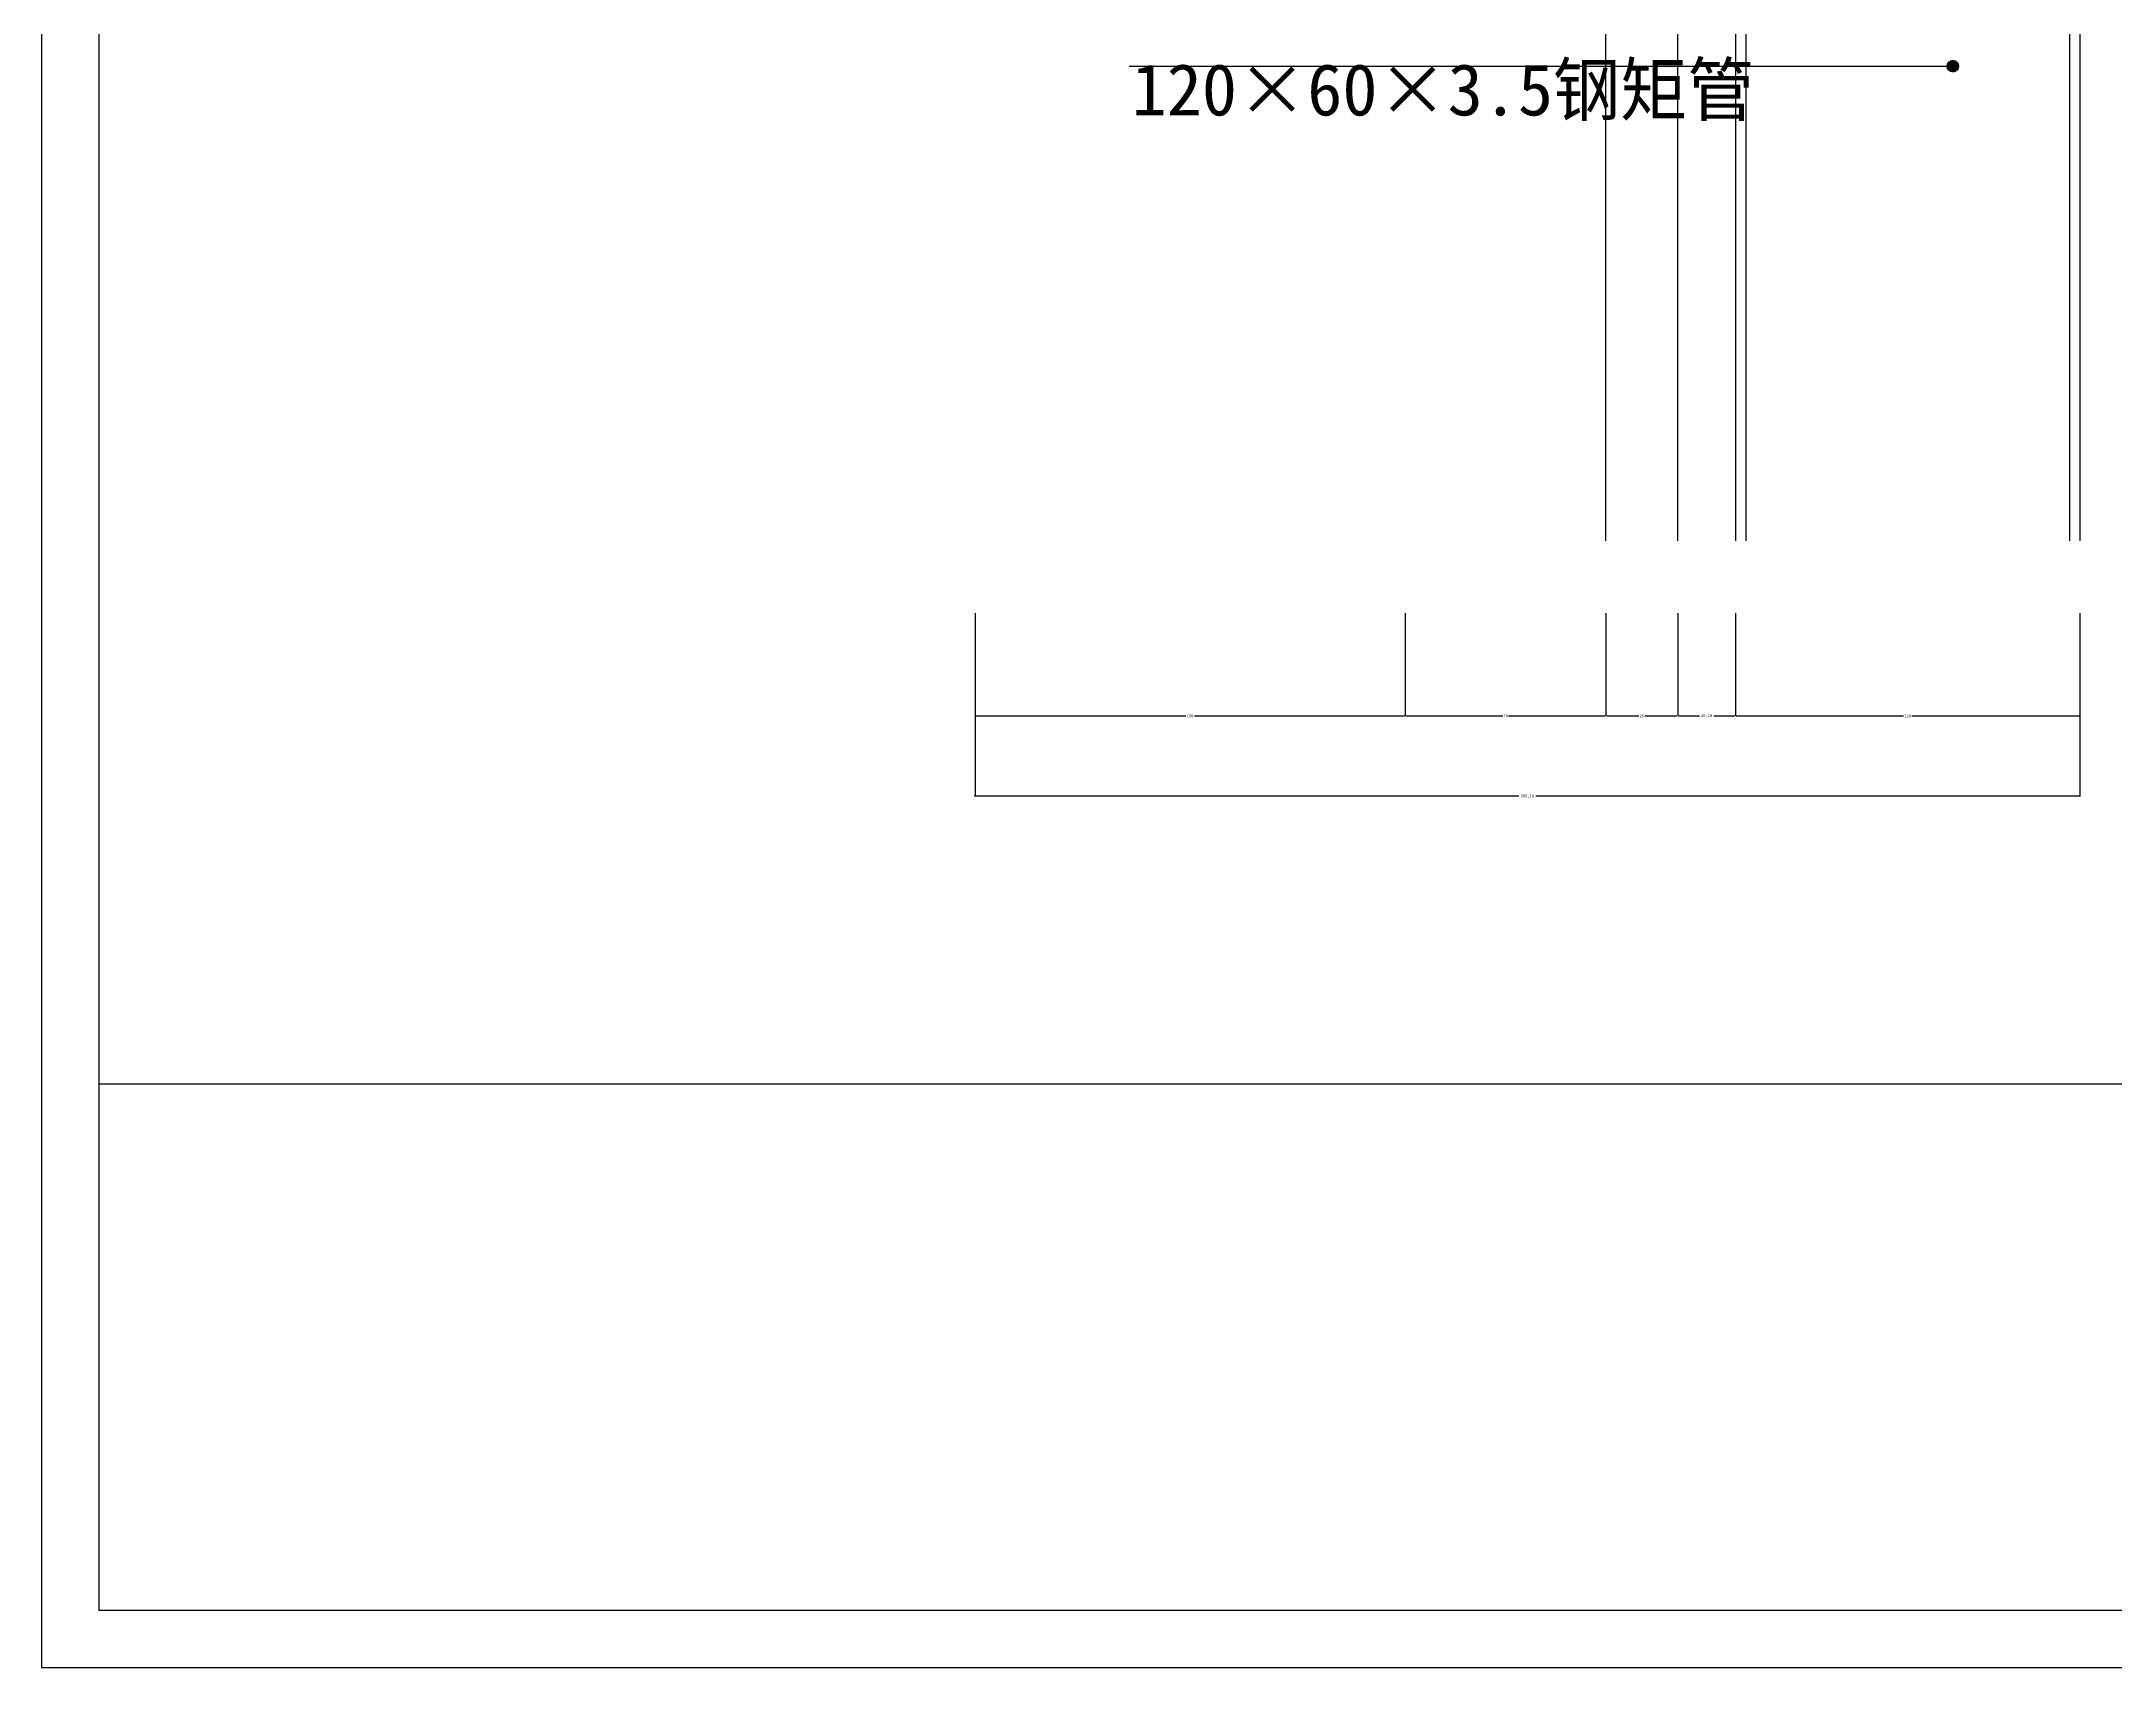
# Model space of a CAD drawing. Header units: metres. Extents: x -1200 to 0, y -777 to 903.
# Drawn here: x -1200 to -477, y -777 to -210 of the extents above; entities that cross this region are included whole.
import ezdxf

# ---------------------------------------------------------------- set-up
doc = ezdxf.new("R2010")
doc.units = ezdxf.units.M
for name, color, linetype in [('ASHADE', 1, 'Continuous'), ('图层1', 8, 'Continuous'), ('图框', 5, 'Continuous'), ('外形', 3, 'Continuous'), ('文字标注1', 4, 'Continuous')]:
    doc.layers.add(name, color=color, linetype=linetype)
doc.dimstyles.get("Standard").update_dxf_attribs({"dimtxt": 2.5, "dimasz": 2.5, "dimexe": 1.25, "dimexo": 0.625, "dimtad": 1, "dimcen": 2.5, "dimazin": 3, "dimtfac": 1, "dimtmove": 0, "dimatfit": 3})

# ---------------------------------------------------------------- blocks, each defined once
blk = doc.blocks.new('_CLOSEDFILLED')
at = {"color": 0, "linetype": 'BYBLOCK'}
blk.add_solid([(-1, 0.2), (0, 0), (-1, -0.2)], dxfattribs=at)
blk = doc.blocks.new('*D3')
for p, q in [((-874.77, -409.41), (-874.77, -473.28)), ((-489.59, -409.41), (-489.59, -473.28)), ((-685.18, -473.28), (-875.02, -473.28)), ((-489.34, -473.28), (-679.18, -473.28))]:
    blk.add_line(p, q)
at = {"layer": 'Defpoints'}
for p in [(-874.77, -409.41), (-489.59, -409.41), (-489.59, -473.28)]:
    blk.add_point(p, dxfattribs=at)
at = {"xscale": 0.25, "yscale": 0.25}
blk.add_blockref('_CLOSEDFILLED', (-874.77, -473.28), dxfattribs=at)
at = {"xscale": 0.25, "yscale": 0.25, "rotation": 180}
blk.add_blockref('_CLOSEDFILLED', (-489.59, -473.28), dxfattribs=at)
at = {"insert": (-682.18, -473.28), "char_height": 1, "attachment_point": 5}
blk.add_mtext('385,18', dxfattribs=at)
blk = doc.blocks.new('*D4')
for p, q in [((-874.77, -409.41), (-874.77, -445.28)), ((-724.77, -409.41), (-724.77, -445.28)), ((-874.52, -445.28), (-801.27, -445.28)), ((-798.27, -445.28), (-725.02, -445.28))]:
    blk.add_line(p, q)
at = {"layer": 'Defpoints'}
for p in [(-874.77, -409.41), (-724.77, -409.41), (-874.77, -445.28)]:
    blk.add_point(p, dxfattribs=at)
at = {"xscale": 0.25, "yscale": 0.25, "rotation": 180}
blk.add_blockref('_CLOSEDFILLED', (-874.77, -445.28), dxfattribs=at)
at = {"xscale": 0.25, "yscale": 0.25}
blk.add_blockref('_CLOSEDFILLED', (-724.77, -445.28), dxfattribs=at)
at = {"insert": (-799.77, -445.28), "char_height": 1, "attachment_point": 5}
blk.add_mtext('150', dxfattribs=at)
blk = doc.blocks.new('*D6')
for p, q in [((-609.59, -409.41), (-609.59, -445.28)), ((-489.59, -409.41), (-489.59, -445.28)), ((-609.34, -445.28), (-551.09, -445.28)), ((-548.09, -445.28), (-489.84, -445.28))]:
    blk.add_line(p, q)
at = {"layer": 'Defpoints'}
for p in [(-609.59, -409.41), (-489.59, -409.41), (-609.59, -445.28)]:
    blk.add_point(p, dxfattribs=at)
at = {"xscale": 0.25, "yscale": 0.25, "rotation": 180}
blk.add_blockref('_CLOSEDFILLED', (-609.59, -445.28), dxfattribs=at)
at = {"xscale": 0.25, "yscale": 0.25}
blk.add_blockref('_CLOSEDFILLED', (-489.59, -445.28), dxfattribs=at)
at = {"insert": (-549.59, -445.28), "char_height": 1, "attachment_point": 5}
blk.add_mtext('120', dxfattribs=at)
blk = doc.blocks.new('*D7')
for p, q in [((-724.77, -409.41), (-724.77, -445.28)), ((-654.77, -409.41), (-654.77, -445.28)), ((-724.52, -445.28), (-690.77, -445.28)), ((-688.77, -445.28), (-655.02, -445.28))]:
    blk.add_line(p, q)
at = {"layer": 'Defpoints'}
for p in [(-724.77, -409.41), (-654.77, -409.41), (-724.77, -445.28)]:
    blk.add_point(p, dxfattribs=at)
at = {"xscale": 0.25, "yscale": 0.25, "rotation": 180}
blk.add_blockref('_CLOSEDFILLED', (-724.77, -445.28), dxfattribs=at)
at = {"xscale": 0.25, "yscale": 0.25}
blk.add_blockref('_CLOSEDFILLED', (-654.77, -445.28), dxfattribs=at)
at = {"insert": (-689.77, -445.28), "char_height": 1, "attachment_point": 5}
blk.add_mtext('70', dxfattribs=at)
blk = doc.blocks.new('*D8')
for p, q in [((-654.77, -409.41), (-654.77, -445.28)), ((-629.77, -409.41), (-629.77, -445.28)), ((-654.52, -445.28), (-643.27, -445.28)), ((-641.27, -445.28), (-630.02, -445.28))]:
    blk.add_line(p, q)
at = {"layer": 'Defpoints'}
for p in [(-654.77, -409.41), (-629.77, -409.41), (-654.77, -445.28)]:
    blk.add_point(p, dxfattribs=at)
at = {"xscale": 0.25, "yscale": 0.25, "rotation": 180}
blk.add_blockref('_CLOSEDFILLED', (-654.77, -445.28), dxfattribs=at)
at = {"xscale": 0.25, "yscale": 0.25}
blk.add_blockref('_CLOSEDFILLED', (-629.77, -445.28), dxfattribs=at)
at = {"insert": (-642.27, -445.28), "char_height": 1, "attachment_point": 5}
blk.add_mtext('25', dxfattribs=at)
blk = doc.blocks.new('*D9')
for p, q in [((-629.77, -409.41), (-629.77, -445.28)), ((-609.59, -409.41), (-609.59, -445.28)), ((-629.52, -445.28), (-622.18, -445.28)), ((-617.18, -445.28), (-609.84, -445.28))]:
    blk.add_line(p, q)
at = {"layer": 'Defpoints'}
for p in [(-629.77, -409.41), (-609.59, -409.41), (-629.77, -445.28)]:
    blk.add_point(p, dxfattribs=at)
at = {"xscale": 0.25, "yscale": 0.25, "rotation": 180}
blk.add_blockref('_CLOSEDFILLED', (-629.77, -445.28), dxfattribs=at)
at = {"xscale": 0.25, "yscale": 0.25}
blk.add_blockref('_CLOSEDFILLED', (-609.59, -445.28), dxfattribs=at)
at = {"insert": (-619.68, -445.28), "char_height": 1, "attachment_point": 5}
blk.add_mtext('20,18', dxfattribs=at)

msp = doc.modelspace()

# ---------------------------------------------------------------- hatches: boundary and pattern name
at = {"layer": 'ASHADE'}
h = msp.add_hatch(dxfattribs=at)
h.set_pattern_fill('SOLID')
h.paths.add_polyline_path([(-531.82, -218.65, -1), (-535.82, -218.65, -1)])
at = {"layer": '图层1'}
h = msp.add_hatch(dxfattribs=at)
h.set_pattern_fill('ANSI33,_O', scale=50)
h.set_pattern_definition([(45, (0, 0), (-112.253, 112.253), [])])
h.paths.add_polyline_path([(-654.77, -384.15), (-629.77, -384.15), (-629.77, -41.47), (-639.27, -41.47), (-639.27, -57.97, -0.41), (-640.77, -59.47), (-643.77, -59.47, -0.41), (-645.27, -57.97), (-645.27, -34.47), (-654.77, -34.47)])

# ---------------------------------------------------------------- linework, layer by layer
at = {"layer": 'ASHADE'}
msp.add_line((-820.98, -218.65), (-533.82, -218.65), dxfattribs=at)
msp.add_circle((-533.82, -218.65), 2, dxfattribs=at)
at = {"layer": '图层1'}
for p, q in [((-1200.26, 902.75), (-1200.26, -777.25)), ((-605.99, 665.23), (-605.99, -384.15)), ((-493.19, 665.23), (-493.19, -384.15)), ((-1200.26, -777.25), (-12.26, -777.25))]:
    msp.add_line(p, q, dxfattribs=at)
at = {"layer": '图框'}
for p, q in [((-1180.26, 882.75), (-1180.26, -757.25)), ((-1180.26, -757.25), (-32.26, -757.25))]:
    msp.add_line(p, q, dxfattribs=at)
at = {"layer": '外形'}
msp.add_line((-1180.26, -573.57), (-32.26, -573.57), dxfattribs=at)
at = {"layer": '文字标注1'}
for p, q in [((-489.59, 665.23), (-489.59, -384.15)), ((-654.77, -384.15), (-654.77, -34.47)), ((-629.77, -384.15), (-629.77, -41.47)), ((-609.59, -64.47), (-609.59, -384.15))]:
    msp.add_line(p, q, dxfattribs=at)

# ---------------------------------------------------------------- texts
at = {"layer": 'ASHADE', "insert": (-820.16, -217.81), "char_height": 18, "attachment_point": 1}
msp.add_mtext('120×60×3.5钢矩管', dxfattribs=at)

# ---------------------------------------------------------------- dimensions: what is measured, and where the dimension line sits
for base, p1, p2, picture, middle in [((-489.59, -473.28), (-489.59, -409.41), (-874.77, -409.41), '*D3', (-682.18, -473.28)), ((-874.77, -445.28), (-874.77, -409.41), (-724.77, -409.41), '*D4', (-799.77, -445.28)), ((-724.77, -445.28), (-724.77, -409.41), (-654.77, -409.41), '*D7', (-689.77, -445.28)), ((-654.77, -445.28), (-654.77, -409.41), (-629.77, -409.41), '*D8', (-642.27, -445.28)), ((-629.77, -445.28), (-629.77, -409.41), (-609.59, -409.41), '*D9', (-619.68, -445.28)), ((-609.59, -445.28), (-609.59, -409.41), (-489.59, -409.41), '*D6', (-549.59, -445.28))]:
    dim = msp.add_linear_dim(base=base, p1=p1, p2=p2, dimstyle='Standard')
    dim.commit()
    dim.dimension.update_dxf_attribs({"geometry": picture, "text_midpoint": middle})

doc.saveas('drawing.dxf')
